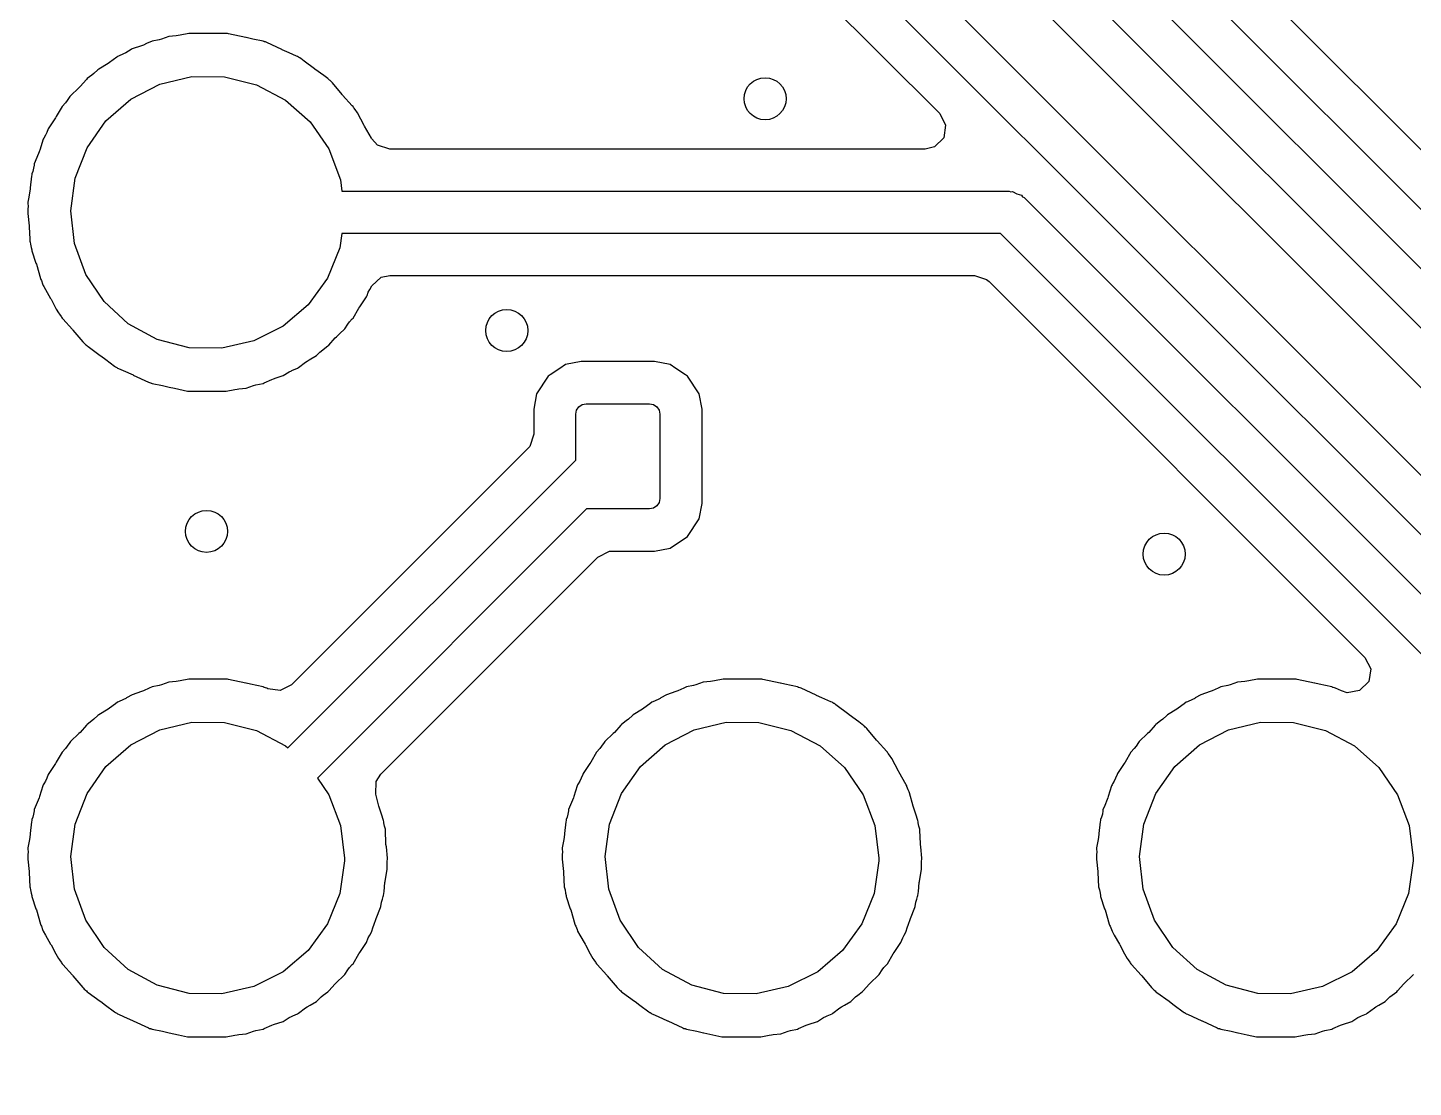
# Model space of a CAD drawing. Extents: x 100.2 to 143.8, y -109.8 to -50.2.
# Drawn here: x 122.69 to 129.28, y -73.5 to -68.46 of the extents above; entities that cross this region are included whole.
import ezdxf

# ---------------------------------------------------------------- set-up
doc = ezdxf.new("R2010")
doc.units = 0
doc.layers.add('BLACK', color=7, linetype='CONTINUOUS')

msp = doc.modelspace()

# ---------------------------------------------------------------- linework, layer by layer
at = {"layer": 'BLACK', "linetype": 'CONTINUOUS'}
for p, q in [((129.867, -69.5923), (126.379, -66.104)), ((126.15, -66.1581), (133.276, -73.2846)), ((133.105, -73.3968), (125.979, -66.2702)), ((125.75, -66.3236), (132.877, -73.4501)), ((132.706, -73.5623), (125.579, -66.4357)), ((125.456, -66.7293), (132.432, -73.7058)), ((132.262, -73.8179), (125.344, -66.9)), ((125.29, -67.1295), (127.031, -68.8705)), ((123.461, -68.4895), (123.42, -68.4981)), ((123.64, -68.4895), (123.461, -68.4895)), ((123.641, -68.4896), (123.64, -68.4895)), ((123.645, -68.4898), (123.641, -68.4896)), ((123.641, -68.4896), (123.641, -68.4896)), ((123.641, -68.4896), (123.641, -68.4896)), ((123.649, -68.4907), (123.645, -68.4898)), ((123.732, -68.5091), (123.649, -68.4907)), ((123.649, -68.4907), (123.649, -68.4907)), ((123.236, -68.5482), (123.191, -68.5634)), ((123.245, -68.5448), (123.236, -68.5482)), ((123.26, -68.538), (123.245, -68.5448)), ((123.286, -68.5267), (123.26, -68.538)), ((123.32, -68.5195), (123.286, -68.5267)), ((123.331, -68.5165), (123.32, -68.5195)), ((123.366, -68.5044), (123.331, -68.5165)), ((123.401, -68.5007), (123.366, -68.5044)), ((123.41, -68.4996), (123.401, -68.5007)), ((123.42, -68.4981), (123.41, -68.4996)), ((123.733, -68.5093), (123.732, -68.5091)), ((123.765, -68.5162), (123.733, -68.5093)), ((123.814, -68.5267), (123.765, -68.5162)), ((123.817, -68.528), (123.814, -68.5267)), ((123.819, -68.5286), (123.817, -68.528)), ((123.82, -68.529), (123.819, -68.5286)), ((123.826, -68.5301), (123.82, -68.529)), ((123.831, -68.5324), (123.826, -68.5301)), ((123.903, -68.5659), (123.831, -68.5324)), ((123.831, -68.5324), (123.831, -68.5324)), ((123.118, -68.6024), (123.084, -68.6275)), ((123.122, -68.5994), (123.118, -68.6024)), ((123.127, -68.5973), (123.122, -68.5994)), ((123.151, -68.5867), (123.127, -68.5973)), ((123.127, -68.5973), (123.127, -68.5973)), ((123.162, -68.5811), (123.151, -68.5867)), ((123.187, -68.5661), (123.162, -68.5811)), ((123.191, -68.5634), (123.187, -68.5661)), ((123.187, -68.5661), (123.187, -68.5661)), ((123.904, -68.5667), (123.903, -68.5659)), ((123.937, -68.5811), (123.904, -68.5667)), ((123.973, -68.5973), (123.937, -68.5811)), ((123.978, -68.5994), (123.973, -68.5973)), ((123.973, -68.5973), (123.973, -68.5973)), ((123.982, -68.6024), (123.978, -68.5994)), ((123.982, -68.6027), (123.982, -68.6024)), ((123.987, -68.6053), (123.982, -68.6027)), ((123.988, -68.606), (123.987, -68.6053)), ((123.993, -68.6082), (123.988, -68.606)), ((124.009, -68.6206), (123.993, -68.6082)), ((124.058, -68.6576), (124.009, -68.6206)), ((123, -68.6881), (122.978, -68.7045)), ((123.01, -68.6799), (123, -68.6881)), ((123.029, -68.6622), (123.01, -68.6799)), ((123.033, -68.6586), (123.029, -68.6622)), ((123.029, -68.6622), (123.029, -68.6622)), ((123.077, -68.6323), (123.033, -68.6586)), ((123.084, -68.6275), (123.077, -68.6323)), ((124.06, -68.659), (124.058, -68.6576)), ((124.102, -68.6901), (124.06, -68.659)), ((124.122, -68.7045), (124.102, -68.6901)), ((122.938, -68.7482), (122.898, -68.7855)), ((122.944, -68.7425), (122.938, -68.7482)), ((122.974, -68.7083), (122.944, -68.7425)), ((122.978, -68.7045), (122.974, -68.7083)), ((122.974, -68.7083), (122.974, -68.7083)), ((123.185, -68.8024), (123.323, -68.7308)), ((123.323, -68.7308), (123.475, -68.6943)), ((123.475, -68.6943), (123.631, -68.6951)), ((123.631, -68.6951), (123.783, -68.7332)), ((123.783, -68.7332), (123.921, -68.8063)), ((124.126, -68.7083), (124.122, -68.7045)), ((124.13, -68.7118), (124.126, -68.7083)), ((124.132, -68.7135), (124.13, -68.7116)), ((124.13, -68.7116), (124.13, -68.7118)), ((124.136, -68.7172), (124.132, -68.7135)), ((124.132, -68.7135), (124.132, -68.7135)), ((124.14, -68.7205), (124.136, -68.7172)), ((124.143, -68.7246), (124.14, -68.7205)), ((124.19, -68.7799), (124.143, -68.7246)), ((124.143, -68.7246), (124.143, -68.7246)), ((122.875, -68.8191), (122.858, -68.8373)), ((122.883, -68.8085), (122.875, -68.8191)), ((122.895, -68.79), (122.883, -68.8085)), ((122.898, -68.7855), (122.895, -68.79)), ((122.895, -68.79), (122.895, -68.79)), ((123.067, -68.9051), (123.185, -68.8024)), ((123.921, -68.8063), (124.038, -68.9101)), ((124.192, -68.7823), (124.19, -68.7799)), ((124.238, -68.8335), (124.192, -68.7823)), ((122.831, -68.8845), (122.827, -68.8906)), ((122.858, -68.8373), (122.831, -68.8845)), ((124.242, -68.8373), (124.238, -68.8335)), ((124.238, -68.8335), (124.238, -68.8335)), ((124.244, -68.8418), (124.242, -68.8373)), ((124.246, -68.8445), (124.244, -68.8418)), ((124.254, -68.8557), (124.246, -68.8445)), ((124.259, -68.8616), (124.254, -68.8557)), ((124.262, -68.8663), (124.259, -68.8616)), ((124.294, -68.9274), (124.262, -68.8663)), ((124.262, -68.8663), (124.262, -68.8663)), ((127.031, -68.8705), (127.058, -68.925)), ((122.793, -68.9433), (122.786, -68.961)), ((122.795, -68.9384), (122.793, -68.9433)), ((122.793, -68.9433), (122.793, -68.9433)), ((122.827, -68.8906), (122.795, -68.9384)), ((122.977, -69.0328), (123.067, -68.9051)), ((124.038, -68.9101), (124.126, -69.0389)), ((124.296, -68.9308), (124.294, -68.9274)), ((124.329, -68.9877), (124.296, -68.9308)), ((127.058, -68.925), (127.049, -68.9854)), ((122.763, -69.0087), (122.752, -69.0447)), ((122.767, -68.9971), (122.763, -69.0087)), ((122.769, -68.9922), (122.767, -68.9971)), ((122.767, -68.9971), (122.767, -68.9971)), ((122.771, -68.9877), (122.769, -68.9922)), ((122.779, -68.9738), (122.771, -68.9877)), ((122.786, -68.961), (122.779, -68.9738)), ((124.33, -68.99), (124.329, -68.9877)), ((124.358, -69.0206), (124.33, -68.99)), ((124.416, -69.0395), (124.358, -69.0206)), ((127.049, -68.9854), (127.005, -69.0287)), ((122.749, -69.0532), (122.731, -69.0979)), ((122.751, -69.0471), (122.749, -69.0532)), ((122.752, -69.0447), (122.751, -69.0471)), ((122.92, -69.1784), (122.977, -69.0328)), ((124.126, -69.0389), (124.181, -69.185)), ((126.961, -69.0395), (124.416, -69.0395)), ((127.005, -69.0287), (126.961, -69.0395)), ((122.719, -69.1452), (122.715, -69.1573)), ((122.723, -69.1307), (122.719, -69.1452)), ((122.725, -69.1152), (122.723, -69.1307)), ((122.726, -69.1099), (122.725, -69.1152)), ((122.731, -69.0979), (122.726, -69.1099)), ((122.713, -69.1674), (122.707, -69.2229)), ((122.714, -69.1622), (122.713, -69.1674)), ((122.715, -69.1573), (122.714, -69.1622)), ((122.715, -69.1573), (122.715, -69.1573)), ((122.9, -69.3332), (122.92, -69.1784)), ((124.181, -69.185), (124.188, -69.24)), ((122.7, -69.2673), (122.696, -69.2922)), ((122.706, -69.2287), (122.7, -69.2673)), ((122.707, -69.2229), (122.706, -69.2287)), ((124.188, -69.24), (127.36, -69.24)), ((127.36, -69.24), (127.368, -69.2425)), ((127.368, -69.2425), (127.376, -69.2412)), ((127.376, -69.2412), (127.397, -69.2519)), ((127.397, -69.2519), (127.419, -69.2591)), ((127.419, -69.2591), (127.424, -69.2656)), ((127.424, -69.2656), (127.431, -69.2693)), ((127.431, -69.2693), (132.033, -73.8713)), ((122.696, -69.3255), (122.695, -69.34)), ((122.695, -69.34), (122.695, -69.3452)), ((122.695, -69.3452), (122.695, -69.3452)), ((122.695, -69.3452), (122.702, -69.404)), ((122.696, -69.2922), (122.696, -69.2976)), ((122.696, -69.2976), (122.697, -69.31)), ((122.697, -69.31), (122.696, -69.3255)), ((122.917, -69.4884), (122.9, -69.3332)), ((122.702, -69.404), (122.702, -69.4091)), ((122.702, -69.4091), (122.705, -69.4672)), ((122.705, -69.4672), (122.705, -69.4768)), ((122.705, -69.4768), (122.707, -69.4819)), ((122.707, -69.4819), (122.707, -69.4819)), ((122.707, -69.4819), (122.709, -69.4907)), ((124.188, -69.44), (124.178, -69.5082)), ((127.319, -69.44), (124.188, -69.44)), ((131.862, -73.9834), (127.319, -69.44)), ((122.709, -69.4907), (122.712, -69.5066)), ((122.712, -69.5066), (122.714, -69.5178)), ((122.714, -69.5178), (122.715, -69.5227)), ((122.715, -69.5227), (122.734, -69.5821)), ((122.971, -69.6351), (122.917, -69.4884)), ((124.178, -69.5082), (124.12, -69.6531)), ((122.734, -69.5821), (122.736, -69.5864)), ((122.736, -69.5864), (122.755, -69.6549)), ((122.755, -69.6549), (122.757, -69.6597)), ((122.757, -69.6597), (122.76, -69.6647)), ((122.76, -69.6647), (122.766, -69.6803)), ((123.058, -69.7647), (122.971, -69.6351)), ((124.12, -69.6531), (124.028, -69.78)), ((124.33, -69.69), (124.375, -69.6491)), ((124.375, -69.6491), (124.416, -69.6405)), ((124.416, -69.6405), (127.195, -69.6405)), ((127.195, -69.6405), (127.253, -69.6594)), ((127.253, -69.6594), (127.265, -69.6695)), ((127.265, -69.6695), (129.051, -71.456)), ((122.766, -69.6803), (122.769, -69.6878)), ((122.769, -69.6878), (122.772, -69.6932)), ((122.772, -69.6932), (122.804, -69.7492)), ((124.273, -69.7894), (124.305, -69.7416)), ((124.305, -69.7416), (124.308, -69.7353)), ((124.308, -69.7353), (124.314, -69.719)), ((124.314, -69.719), (124.321, -69.7062)), ((124.321, -69.7062), (124.33, -69.69)), ((122.804, -69.7492), (122.806, -69.7526)), ((122.806, -69.7526), (122.831, -69.8004)), ((122.831, -69.8004), (122.841, -69.8184)), ((123.173, -69.8698), (123.058, -69.7647)), ((124.028, -69.78), (123.91, -69.8814)), ((124.242, -69.8427), (124.269, -69.7955)), ((124.269, -69.7955), (124.273, -69.7894)), ((122.841, -69.8184), (122.846, -69.8243)), ((122.846, -69.8243), (122.854, -69.8355)), ((122.854, -69.8355), (122.856, -69.8382)), ((122.856, -69.8382), (122.858, -69.8427)), ((122.858, -69.8427), (122.862, -69.8465)), ((122.862, -69.8465), (122.862, -69.8465)), ((122.862, -69.8465), (122.908, -69.8977)), ((123.311, -69.9444), (123.173, -69.8698)), ((124.202, -69.8945), (124.217, -69.8715)), ((124.217, -69.8715), (124.225, -69.8609)), ((124.225, -69.8609), (124.238, -69.8465)), ((124.238, -69.8465), (124.242, -69.8427)), ((124.238, -69.8465), (124.238, -69.8465)), ((122.908, -69.8977), (122.91, -69.9001)), ((122.91, -69.9001), (122.957, -69.9554)), ((123.91, -69.8814), (123.77, -69.9516)), ((124.126, -69.9717), (124.156, -69.9375)), ((124.156, -69.9375), (124.162, -69.9318)), ((124.162, -69.9318), (124.177, -69.9178)), ((124.177, -69.9178), (124.202, -69.8945)), ((122.957, -69.9554), (122.957, -69.9554)), ((122.957, -69.9554), (122.96, -69.9595)), ((122.96, -69.9595), (122.964, -69.9628)), ((122.964, -69.9628), (122.968, -69.9665)), ((122.968, -69.9665), (122.968, -69.9665)), ((122.968, -69.9665), (122.97, -69.9684)), ((122.97, -69.9684), (122.97, -69.9682)), ((122.97, -69.9682), (122.974, -69.9717)), ((122.974, -69.9717), (122.978, -69.9755)), ((122.978, -69.9755), (122.982, -69.9786)), ((122.982, -69.9786), (122.982, -69.9786)), ((122.982, -69.9786), (123.04, -70.021)), ((123.462, -69.984), (123.311, -69.9444)), ((123.618, -69.9864), (123.462, -69.984)), ((123.77, -69.9516), (123.618, -69.9864)), ((124.067, -70.0214), (124.084, -70.0054)), ((124.084, -70.0054), (124.09, -70.0001)), ((124.09, -70.0001), (124.1, -69.9919)), ((124.1, -69.9919), (124.122, -69.9755)), ((124.122, -69.9755), (124.126, -69.9717)), ((124.126, -69.9717), (124.126, -69.9717)), ((123.04, -70.021), (123.042, -70.0224)), ((123.042, -70.0224), (123.066, -70.0405)), ((123.066, -70.0405), (123.107, -70.0718)), ((123.107, -70.0718), (123.112, -70.074)), ((123.112, -70.074), (123.113, -70.0747)), ((123.113, -70.0747), (123.118, -70.0773)), ((123.982, -70.0776), (124.016, -70.0525)), ((124.016, -70.0525), (124.023, -70.0477)), ((124.023, -70.0477), (124.033, -70.0417)), ((124.033, -70.0417), (124.067, -70.0214)), ((125.252, -70.064), (125.224, -70.0827)), ((125.325, -70.0495), (125.252, -70.064)), ((125.675, -70.0495), (125.325, -70.0495)), ((125.748, -70.064), (125.675, -70.0495)), ((125.776, -70.0827), (125.748, -70.064)), ((123.118, -70.0773), (123.118, -70.0776)), ((123.118, -70.0776), (123.122, -70.0806)), ((123.122, -70.0806), (123.127, -70.0827)), ((123.127, -70.0827), (123.127, -70.0827)), ((123.127, -70.0827), (123.149, -70.0923)), ((123.149, -70.0923), (123.196, -70.1133)), ((123.196, -70.1133), (123.197, -70.1141)), ((123.197, -70.1141), (123.269, -70.1476)), ((123.819, -70.1512), (123.855, -70.1352)), ((123.855, -70.1352), (123.864, -70.1318)), ((123.864, -70.1318), (123.876, -70.1275)), ((123.876, -70.1275), (123.909, -70.1166)), ((123.909, -70.1166), (123.938, -70.0989)), ((123.938, -70.0989), (123.949, -70.0933)), ((123.949, -70.0933), (123.951, -70.0923)), ((123.951, -70.0923), (123.978, -70.0806)), ((123.978, -70.0806), (123.982, -70.0776)), ((123.982, -70.0776), (123.982, -70.0776)), ((125.169, -70.1194), (125.114, -70.2023)), ((125.178, -70.1133), (125.169, -70.1194)), ((125.224, -70.0827), (125.178, -70.1133)), ((125.822, -70.1133), (125.776, -70.0827)), ((125.831, -70.1194), (125.822, -70.1133)), ((125.886, -70.2023), (125.831, -70.1194)), ((123.269, -70.1476), (123.269, -70.1476)), ((123.269, -70.1476), (123.274, -70.1499)), ((123.274, -70.1499), (123.28, -70.151)), ((123.28, -70.151), (123.281, -70.1515)), ((123.281, -70.1515), (123.283, -70.152)), ((123.283, -70.152), (123.286, -70.1533)), ((123.286, -70.1533), (123.335, -70.1638)), ((123.335, -70.1638), (123.367, -70.1707)), ((123.367, -70.1707), (123.368, -70.1709)), ((123.368, -70.1709), (123.392, -70.1761)), ((123.392, -70.1761), (123.455, -70.1902)), ((123.455, -70.1902), (123.459, -70.1904)), ((123.459, -70.1904), (123.459, -70.1904)), ((123.459, -70.1904), (123.459, -70.1904)), ((123.459, -70.1904), (123.46, -70.1905)), ((123.46, -70.1905), (123.639, -70.1905)), ((123.639, -70.1905), (123.68, -70.1819)), ((123.68, -70.1819), (123.69, -70.1804)), ((123.69, -70.1804), (123.699, -70.1793)), ((123.699, -70.1793), (123.734, -70.1756)), ((123.734, -70.1756), (123.769, -70.1635)), ((123.769, -70.1635), (123.78, -70.1605)), ((123.78, -70.1605), (123.814, -70.1533)), ((123.814, -70.1533), (123.819, -70.1512)), ((123.819, -70.1512), (123.819, -70.1512)), ((125.114, -70.2023), (125.1, -70.2753)), ((125.901, -70.2753), (125.886, -70.2023)), ((125.304, -70.2809), (125.315, -70.2646)), ((125.315, -70.2646), (125.331, -70.2538)), ((125.331, -70.2538), (125.35, -70.25)), ((125.35, -70.25), (125.65, -70.25)), ((125.65, -70.25), (125.669, -70.2538)), ((125.669, -70.2538), (125.685, -70.2646)), ((125.685, -70.2646), (125.696, -70.2809)), ((125.1, -70.2753), (125.1, -70.3945)), ((125.3, -70.3), (125.304, -70.2809)), ((125.3, -70.5186), (125.3, -70.3)), ((125.696, -70.2809), (125.7, -70.3)), ((125.7, -70.3), (125.7, -70.7)), ((125.901, -70.7247), (125.901, -70.2753)), ((125.1, -70.3945), (125.081, -70.4527)), ((125.071, -70.4645), (123.949, -71.5858)), ((125.081, -70.4527), (125.071, -70.4645)), ((123.932, -71.8863), (125.3, -70.5186)), ((125.696, -70.7191), (125.685, -70.7354)), ((125.7, -70.7), (125.696, -70.7191)), ((125.886, -70.7977), (125.901, -70.7247)), ((125.351, -70.75), (124.072, -72.0298)), ((125.65, -70.75), (125.351, -70.75)), ((125.669, -70.7462), (125.65, -70.75)), ((125.685, -70.7354), (125.669, -70.7462)), ((125.831, -70.8806), (125.886, -70.7977)), ((125.748, -70.936), (125.831, -70.8806)), ((124.374, -72.0108), (125.405, -70.9795)), ((125.405, -70.9795), (125.46, -70.9517)), ((125.46, -70.9517), (125.475, -70.9505)), ((125.475, -70.9505), (125.675, -70.9505)), ((125.675, -70.9505), (125.748, -70.936)), ((129.051, -71.456), (129.079, -71.5105)), ((129.079, -71.5105), (129.069, -71.571)), ((123.32, -71.5895), (123.286, -71.5967)), ((123.331, -71.5865), (123.32, -71.5895)), ((123.366, -71.5744), (123.331, -71.5865)), ((123.401, -71.5707), (123.366, -71.5744)), ((123.41, -71.5696), (123.401, -71.5707)), ((123.42, -71.5681), (123.41, -71.5696)), ((123.461, -71.5595), (123.42, -71.5681)), ((123.64, -71.5595), (123.461, -71.5595)), ((123.641, -71.5596), (123.64, -71.5595)), ((123.645, -71.5598), (123.641, -71.5596)), ((123.641, -71.5596), (123.641, -71.5596)), ((123.641, -71.5596), (123.641, -71.5596)), ((123.649, -71.5607), (123.645, -71.5598)), ((123.732, -71.5791), (123.649, -71.5607)), ((123.649, -71.5607), (123.649, -71.5607)), ((123.733, -71.5793), (123.732, -71.5791)), ((123.754, -71.5839), (123.733, -71.5793)), ((123.814, -71.5967), (123.754, -71.5839)), ((123.949, -71.5858), (123.895, -71.6136)), ((125.86, -71.5895), (125.826, -71.5967)), ((125.871, -71.5865), (125.86, -71.5895)), ((125.906, -71.5744), (125.871, -71.5865)), ((125.941, -71.5707), (125.906, -71.5744)), ((125.95, -71.5696), (125.941, -71.5707)), ((125.96, -71.5681), (125.95, -71.5696)), ((126.001, -71.5595), (125.96, -71.5681)), ((126.18, -71.5595), (126.001, -71.5595)), ((126.181, -71.5596), (126.18, -71.5595)), ((126.185, -71.5598), (126.181, -71.5596)), ((126.181, -71.5596), (126.181, -71.5596)), ((126.181, -71.5596), (126.181, -71.5596)), ((126.189, -71.5607), (126.185, -71.5598)), ((126.272, -71.5791), (126.189, -71.5607)), ((126.189, -71.5607), (126.189, -71.5607)), ((126.273, -71.5793), (126.272, -71.5791)), ((126.294, -71.5839), (126.273, -71.5793)), ((126.354, -71.5967), (126.294, -71.5839)), ((128.4, -71.5895), (128.366, -71.5967)), ((128.411, -71.5865), (128.4, -71.5895)), ((128.446, -71.5744), (128.411, -71.5865)), ((128.481, -71.5707), (128.446, -71.5744)), ((128.49, -71.5696), (128.481, -71.5707)), ((128.5, -71.5681), (128.49, -71.5696)), ((128.541, -71.5595), (128.5, -71.5681)), ((128.72, -71.5595), (128.541, -71.5595)), ((128.721, -71.5596), (128.72, -71.5595)), ((128.725, -71.5598), (128.721, -71.5596)), ((128.721, -71.5596), (128.721, -71.5596)), ((128.721, -71.5596), (128.721, -71.5596)), ((128.729, -71.5607), (128.725, -71.5598)), ((128.812, -71.5791), (128.729, -71.5607)), ((128.729, -71.5607), (128.729, -71.5607)), ((128.813, -71.5793), (128.812, -71.5791)), ((128.834, -71.5839), (128.813, -71.5793)), ((128.894, -71.5967), (128.834, -71.5839)), ((129.069, -71.571), (129.026, -71.6142)), ((123.162, -71.6511), (123.151, -71.6567)), ((123.165, -71.6491), (123.162, -71.6511)), ((123.191, -71.6334), (123.165, -71.6491)), ((123.236, -71.6182), (123.191, -71.6334)), ((123.245, -71.6148), (123.236, -71.6182)), ((123.273, -71.6024), (123.245, -71.6148)), ((123.286, -71.5967), (123.273, -71.6024)), ((123.817, -71.598), (123.814, -71.5967)), ((123.819, -71.5985), (123.817, -71.598)), ((123.82, -71.599), (123.819, -71.5985)), ((123.826, -71.6001), (123.82, -71.599)), ((123.831, -71.6024), (123.826, -71.6001)), ((123.837, -71.6056), (123.831, -71.6024)), ((123.831, -71.6024), (123.831, -71.6024)), ((123.895, -71.6136), (123.837, -71.6056)), ((125.702, -71.6511), (125.691, -71.6567)), ((125.705, -71.6491), (125.702, -71.6511)), ((125.731, -71.6334), (125.705, -71.6491)), ((125.776, -71.6182), (125.731, -71.6334)), ((125.785, -71.6148), (125.776, -71.6182)), ((125.813, -71.6024), (125.785, -71.6148)), ((125.826, -71.5967), (125.813, -71.6024)), ((126.357, -71.598), (126.354, -71.5967)), ((126.359, -71.5986), (126.357, -71.598)), ((126.36, -71.599), (126.359, -71.5986)), ((126.366, -71.6001), (126.36, -71.599)), ((126.371, -71.6024), (126.366, -71.6001)), ((126.443, -71.6359), (126.371, -71.6024)), ((126.371, -71.6024), (126.371, -71.6024)), ((126.444, -71.6367), (126.443, -71.6359)), ((126.469, -71.6476), (126.444, -71.6367)), ((126.513, -71.6673), (126.469, -71.6476)), ((128.242, -71.6511), (128.231, -71.6567)), ((128.245, -71.6491), (128.242, -71.6511)), ((128.271, -71.6334), (128.245, -71.6491)), ((128.316, -71.6182), (128.271, -71.6334)), ((128.325, -71.6148), (128.316, -71.6182)), ((128.353, -71.6024), (128.325, -71.6148)), ((128.366, -71.5967), (128.353, -71.6024)), ((128.897, -71.598), (128.894, -71.5967)), ((128.899, -71.5986), (128.897, -71.598)), ((128.9, -71.599), (128.899, -71.5986)), ((128.906, -71.6001), (128.9, -71.599)), ((128.911, -71.6024), (128.906, -71.6001)), ((128.939, -71.6158), (128.911, -71.6024)), ((128.911, -71.6024), (128.911, -71.6024)), ((128.966, -71.6238), (128.939, -71.6158)), ((129.026, -71.6142), (128.966, -71.6238)), ((123.077, -71.7023), (123.033, -71.7286)), ((123.084, -71.6975), (123.077, -71.7023)), ((123.112, -71.6772), (123.084, -71.6975)), ((123.122, -71.6694), (123.112, -71.6772)), ((123.127, -71.6673), (123.122, -71.6694)), ((123.151, -71.6567), (123.127, -71.6673)), ((123.127, -71.6673), (123.127, -71.6673)), ((125.617, -71.7023), (125.573, -71.7286)), ((125.624, -71.6975), (125.617, -71.7023)), ((125.652, -71.6772), (125.624, -71.6975)), ((125.662, -71.6694), (125.652, -71.6772)), ((125.667, -71.6673), (125.662, -71.6694)), ((125.691, -71.6567), (125.667, -71.6673)), ((125.667, -71.6673), (125.667, -71.6673)), ((126.518, -71.6694), (126.513, -71.6673)), ((126.513, -71.6673), (126.513, -71.6673)), ((126.522, -71.6724), (126.518, -71.6694)), ((126.522, -71.6727), (126.522, -71.6724)), ((126.527, -71.6753), (126.522, -71.6727)), ((126.528, -71.676), (126.527, -71.6753)), ((126.533, -71.6782), (126.528, -71.676)), ((126.537, -71.6815), (126.533, -71.6782)), ((126.598, -71.7276), (126.537, -71.6815)), ((128.157, -71.7023), (128.113, -71.7286)), ((128.164, -71.6975), (128.157, -71.7023)), ((128.192, -71.6772), (128.164, -71.6975)), ((128.202, -71.6694), (128.192, -71.6772)), ((128.207, -71.6673), (128.202, -71.6694)), ((128.231, -71.6567), (128.207, -71.6673)), ((128.207, -71.6673), (128.207, -71.6673)), ((122.974, -71.7783), (122.944, -71.8125)), ((122.978, -71.7745), (122.974, -71.7783)), ((122.974, -71.7783), (122.974, -71.7783)), ((123, -71.7581), (122.978, -71.7745)), ((123.01, -71.7499), (123, -71.7581)), ((123.029, -71.7322), (123.01, -71.7499)), ((123.033, -71.7286), (123.029, -71.7322)), ((123.029, -71.7322), (123.029, -71.7322)), ((123.323, -71.8008), (123.475, -71.7643)), ((123.475, -71.7643), (123.631, -71.7651)), ((123.631, -71.7651), (123.783, -71.8032)), ((125.514, -71.7783), (125.484, -71.8125)), ((125.518, -71.7745), (125.514, -71.7783)), ((125.514, -71.7783), (125.514, -71.7783)), ((125.54, -71.7581), (125.518, -71.7745)), ((125.55, -71.7499), (125.54, -71.7581)), ((125.569, -71.7322), (125.55, -71.7499)), ((125.573, -71.7286), (125.569, -71.7322)), ((125.569, -71.7322), (125.569, -71.7322)), ((125.863, -71.8008), (126.015, -71.7643)), ((126.015, -71.7643), (126.171, -71.7651)), ((126.171, -71.7651), (126.323, -71.8032)), ((126.6, -71.729), (126.598, -71.7276)), ((126.645, -71.7619), (126.6, -71.729)), ((126.662, -71.7745), (126.645, -71.7619)), ((126.666, -71.7783), (126.662, -71.7745)), ((126.67, -71.7818), (126.666, -71.7783)), ((126.672, -71.7835), (126.67, -71.7816)), ((126.67, -71.7816), (126.67, -71.7818)), ((126.676, -71.7872), (126.672, -71.7835)), ((126.672, -71.7835), (126.672, -71.7835)), ((126.68, -71.7905), (126.676, -71.7872)), ((128.054, -71.7783), (128.024, -71.8125)), ((128.058, -71.7745), (128.054, -71.7783)), ((128.054, -71.7783), (128.054, -71.7783)), ((128.08, -71.7581), (128.058, -71.7745)), ((128.09, -71.7499), (128.08, -71.7581)), ((128.109, -71.7322), (128.09, -71.7499)), ((128.113, -71.7286), (128.109, -71.7322)), ((128.109, -71.7322), (128.109, -71.7322)), ((128.403, -71.8008), (128.555, -71.7643)), ((128.555, -71.7643), (128.711, -71.7651)), ((128.711, -71.7651), (128.863, -71.8032)), ((122.938, -71.8182), (122.898, -71.8555)), ((122.944, -71.8125), (122.938, -71.8182)), ((123.185, -71.8724), (123.323, -71.8008)), ((123.783, -71.8032), (123.921, -71.8763)), ((125.478, -71.8182), (125.438, -71.8555)), ((125.484, -71.8125), (125.478, -71.8182)), ((125.725, -71.8724), (125.863, -71.8008)), ((126.323, -71.8032), (126.461, -71.8763)), ((126.683, -71.7946), (126.68, -71.7905)), ((126.73, -71.8499), (126.683, -71.7946)), ((126.683, -71.7946), (126.683, -71.7946)), ((126.732, -71.8523), (126.73, -71.8499)), ((126.778, -71.9035), (126.732, -71.8523)), ((128.018, -71.8182), (127.978, -71.8555)), ((128.024, -71.8125), (128.018, -71.8182)), ((128.265, -71.8724), (128.403, -71.8008)), ((128.863, -71.8032), (129.001, -71.8763)), ((122.858, -71.9073), (122.831, -71.9545)), ((122.875, -71.8891), (122.858, -71.9073)), ((122.883, -71.8785), (122.875, -71.8891)), ((122.895, -71.86), (122.883, -71.8785)), ((122.898, -71.8555), (122.895, -71.86)), ((122.895, -71.86), (122.895, -71.86)), ((123.067, -71.9751), (123.185, -71.8724)), ((123.921, -71.8763), (123.932, -71.8863)), ((125.398, -71.9073), (125.371, -71.9545)), ((125.415, -71.8891), (125.398, -71.9073)), ((125.423, -71.8785), (125.415, -71.8891)), ((125.435, -71.86), (125.423, -71.8785)), ((125.438, -71.8555), (125.435, -71.86)), ((125.435, -71.86), (125.435, -71.86)), ((125.607, -71.9751), (125.725, -71.8724)), ((126.461, -71.8763), (126.578, -71.9801)), ((126.782, -71.9073), (126.778, -71.9035)), ((126.778, -71.9035), (126.778, -71.9035)), ((126.784, -71.9118), (126.782, -71.9073)), ((126.786, -71.9145), (126.784, -71.9118)), ((126.794, -71.9257), (126.786, -71.9145)), ((127.938, -71.9073), (127.911, -71.9545)), ((127.955, -71.8891), (127.938, -71.9073)), ((127.963, -71.8785), (127.955, -71.8891)), ((127.975, -71.86), (127.963, -71.8785)), ((127.978, -71.8555), (127.975, -71.86)), ((127.975, -71.86), (127.975, -71.86)), ((128.147, -71.9751), (128.265, -71.8724)), ((129.001, -71.8763), (129.118, -71.9801)), ((122.827, -71.9606), (122.795, -72.0084)), ((122.831, -71.9545), (122.827, -71.9606)), ((122.977, -72.1028), (123.067, -71.9751)), ((125.367, -71.9606), (125.335, -72.0084)), ((125.371, -71.9545), (125.367, -71.9606)), ((125.517, -72.1028), (125.607, -71.9751)), ((126.578, -71.9801), (126.666, -72.1089)), ((126.799, -71.9316), (126.794, -71.9257)), ((126.802, -71.9363), (126.799, -71.9316)), ((126.834, -71.9974), (126.802, -71.9363)), ((126.802, -71.9363), (126.802, -71.9363)), ((127.907, -71.9606), (127.875, -72.0084)), ((127.911, -71.9545), (127.907, -71.9606)), ((128.057, -72.1028), (128.147, -71.9751)), ((129.118, -71.9801), (129.206, -72.1089)), ((122.779, -72.0438), (122.772, -72.0568)), ((122.786, -72.031), (122.779, -72.0438)), ((122.793, -72.0133), (122.786, -72.031)), ((122.795, -72.0084), (122.793, -72.0133)), ((122.793, -72.0133), (122.793, -72.0133)), ((124.072, -72.0298), (124.126, -72.1089)), ((124.349, -72.1071), (124.352, -72.046)), ((124.352, -72.046), (124.374, -72.0108)), ((125.319, -72.0438), (125.312, -72.0568)), ((125.326, -72.031), (125.319, -72.0438)), ((125.333, -72.0133), (125.326, -72.031)), ((125.335, -72.0084), (125.333, -72.0133)), ((125.333, -72.0133), (125.333, -72.0133)), ((126.836, -72.0008), (126.834, -71.9974)), ((126.871, -72.0622), (126.836, -72.0008)), ((127.859, -72.0438), (127.852, -72.0568)), ((127.866, -72.031), (127.859, -72.0438)), ((127.873, -72.0133), (127.866, -72.031)), ((127.875, -72.0084), (127.873, -72.0133)), ((127.873, -72.0133), (127.873, -72.0133)), ((122.767, -72.0671), (122.751, -72.1171)), ((122.769, -72.0622), (122.767, -72.0671)), ((122.767, -72.0671), (122.767, -72.0671)), ((122.772, -72.0568), (122.769, -72.0622)), ((122.92, -72.2484), (122.977, -72.1028)), ((124.126, -72.1089), (124.181, -72.255)), ((124.364, -72.1636), (124.349, -72.1071)), ((125.307, -72.0671), (125.291, -72.1171)), ((125.309, -72.0622), (125.307, -72.0671)), ((125.307, -72.0671), (125.307, -72.0671)), ((125.312, -72.0568), (125.309, -72.0622)), ((125.46, -72.2484), (125.517, -72.1028)), ((126.666, -72.1089), (126.721, -72.255)), ((126.873, -72.0671), (126.871, -72.0622)), ((126.874, -72.0697), (126.873, -72.0671)), ((126.88, -72.0853), (126.874, -72.0697)), ((126.885, -72.0951), (126.88, -72.0853)), ((126.887, -72.1002), (126.885, -72.0951)), ((126.904, -72.1636), (126.887, -72.1002)), ((127.847, -72.0671), (127.831, -72.1171)), ((127.849, -72.0622), (127.847, -72.0671)), ((127.847, -72.0671), (127.847, -72.0671)), ((127.852, -72.0568), (127.849, -72.0622)), ((128, -72.2484), (128.057, -72.1028)), ((129.206, -72.1089), (129.261, -72.255)), ((122.726, -72.1799), (122.725, -72.1852)), ((122.731, -72.1679), (122.726, -72.1799)), ((122.749, -72.1232), (122.731, -72.1679)), ((122.751, -72.1171), (122.749, -72.1232)), ((124.366, -72.1679), (124.364, -72.1636)), ((124.376, -72.2007), (124.366, -72.1679)), ((125.266, -72.1799), (125.265, -72.1852)), ((125.271, -72.1679), (125.266, -72.1799)), ((125.289, -72.1232), (125.271, -72.1679)), ((125.291, -72.1171), (125.289, -72.1232)), ((126.906, -72.1679), (126.904, -72.1636)), ((126.916, -72.2007), (126.906, -72.1679)), ((127.806, -72.1799), (127.805, -72.1852)), ((127.811, -72.1679), (127.806, -72.1799)), ((127.829, -72.1232), (127.811, -72.1679)), ((127.831, -72.1171), (127.829, -72.1232)), ((122.713, -72.2374), (122.707, -72.2929)), ((122.714, -72.2322), (122.713, -72.2374)), ((122.715, -72.2273), (122.714, -72.2322)), ((122.719, -72.2152), (122.715, -72.2273)), ((122.715, -72.2273), (122.715, -72.2273)), ((122.723, -72.2007), (122.719, -72.2152)), ((122.725, -72.1852), (122.723, -72.2007)), ((122.9, -72.4032), (122.92, -72.2484)), ((124.386, -72.2322), (124.376, -72.2007)), ((124.387, -72.2374), (124.386, -72.2322)), ((124.388, -72.2434), (124.387, -72.2374)), ((124.391, -72.2593), (124.388, -72.2434)), ((125.253, -72.2374), (125.247, -72.2929)), ((125.254, -72.2322), (125.253, -72.2374)), ((125.255, -72.2273), (125.254, -72.2322)), ((125.259, -72.2152), (125.255, -72.2273)), ((125.255, -72.2273), (125.255, -72.2273)), ((125.263, -72.2007), (125.259, -72.2152)), ((125.265, -72.1852), (125.263, -72.2007)), ((125.44, -72.4032), (125.46, -72.2484)), ((126.926, -72.2322), (126.916, -72.2007)), ((126.927, -72.2374), (126.926, -72.2322)), ((126.928, -72.2434), (126.927, -72.2374)), ((126.931, -72.2593), (126.928, -72.2434)), ((127.793, -72.2374), (127.787, -72.2929)), ((127.794, -72.2322), (127.793, -72.2374)), ((127.795, -72.2273), (127.794, -72.2322)), ((127.799, -72.2152), (127.795, -72.2273)), ((127.795, -72.2273), (127.795, -72.2273)), ((127.803, -72.2007), (127.799, -72.2152)), ((127.805, -72.1852), (127.803, -72.2007)), ((127.98, -72.4032), (128, -72.2484)), ((122.706, -72.2987), (122.703, -72.3213)), ((122.707, -72.2929), (122.706, -72.2987)), ((124.181, -72.255), (124.2, -72.41)), ((124.392, -72.2633), (124.391, -72.2593)), ((124.395, -72.2732), (124.392, -72.2633)), ((124.395, -72.2786), (124.395, -72.2732)), ((124.398, -72.3409), (124.395, -72.2786)), ((124.395, -72.2786), (124.395, -72.2786)), ((125.246, -72.2987), (125.243, -72.3213)), ((125.247, -72.2929), (125.246, -72.2987)), ((126.721, -72.255), (126.74, -72.41)), ((126.932, -72.2633), (126.931, -72.2593)), ((126.935, -72.2732), (126.932, -72.2633)), ((126.935, -72.2786), (126.935, -72.2732)), ((126.938, -72.3409), (126.935, -72.2786)), ((126.935, -72.2786), (126.935, -72.2786)), ((127.786, -72.2987), (127.783, -72.3213)), ((127.787, -72.2929), (127.786, -72.2987)), ((129.261, -72.255), (129.28, -72.41)), ((122.703, -72.3213), (122.696, -72.3622)), ((122.696, -72.3622), (122.696, -72.3676)), ((122.696, -72.3676), (122.697, -72.38)), ((122.697, -72.38), (122.696, -72.3955)), ((124.398, -72.346), (124.398, -72.3409)), ((124.4, -72.357), (124.398, -72.346)), ((124.405, -72.41), (124.4, -72.357)), ((125.243, -72.3213), (125.236, -72.3622)), ((125.236, -72.3622), (125.236, -72.3676)), ((125.236, -72.3676), (125.237, -72.38)), ((125.237, -72.38), (125.236, -72.3955)), ((126.938, -72.346), (126.938, -72.3409)), ((126.94, -72.357), (126.938, -72.346)), ((126.945, -72.41), (126.94, -72.357)), ((127.783, -72.3213), (127.776, -72.3622)), ((127.776, -72.3622), (127.776, -72.3676)), ((127.776, -72.3676), (127.777, -72.38)), ((127.777, -72.38), (127.776, -72.3955)), ((122.696, -72.3955), (122.695, -72.41)), ((122.695, -72.41), (122.695, -72.4152)), ((122.695, -72.4152), (122.695, -72.4152)), ((122.695, -72.4152), (122.702, -72.474)), ((122.917, -72.5584), (122.9, -72.4032)), ((124.2, -72.4236), (124.178, -72.5782)), ((124.2, -72.41), (124.2, -72.4236)), ((124.403, -72.44), (124.404, -72.4245)), ((124.404, -72.4578), (124.403, -72.44)), ((124.404, -72.4245), (124.405, -72.4152)), ((124.405, -72.4152), (124.405, -72.41)), ((125.236, -72.3955), (125.235, -72.41)), ((125.235, -72.41), (125.235, -72.4152)), ((125.235, -72.4152), (125.242, -72.474)), ((125.235, -72.4152), (125.235, -72.4152)), ((125.457, -72.5584), (125.44, -72.4032)), ((126.74, -72.4236), (126.718, -72.5782)), ((126.74, -72.41), (126.74, -72.4236)), ((126.943, -72.44), (126.944, -72.4245)), ((126.944, -72.4578), (126.943, -72.44)), ((126.944, -72.4245), (126.945, -72.4152)), ((126.945, -72.4152), (126.945, -72.41)), ((127.776, -72.3955), (127.775, -72.41)), ((127.775, -72.41), (127.775, -72.4152)), ((127.775, -72.4152), (127.775, -72.4152)), ((127.775, -72.4152), (127.782, -72.474)), ((127.997, -72.5584), (127.98, -72.4032)), ((129.28, -72.4236), (129.258, -72.5782)), ((129.28, -72.41), (129.28, -72.4236)), ((122.702, -72.474), (122.702, -72.4791)), ((122.702, -72.4791), (122.705, -72.5468)), ((124.394, -72.5213), (124.403, -72.463)), ((124.403, -72.463), (124.404, -72.4578)), ((125.242, -72.474), (125.242, -72.4791)), ((125.242, -72.4791), (125.245, -72.5468)), ((126.934, -72.5213), (126.943, -72.463)), ((126.943, -72.463), (126.944, -72.4578)), ((127.782, -72.474), (127.782, -72.4791)), ((127.782, -72.4791), (127.785, -72.5468)), ((122.705, -72.5468), (122.707, -72.5519)), ((122.707, -72.5519), (122.707, -72.5519)), ((122.707, -72.5519), (122.709, -72.5607)), ((122.709, -72.5607), (122.712, -72.5766)), ((122.712, -72.5766), (122.714, -72.5878)), ((122.971, -72.7051), (122.917, -72.5584)), ((124.386, -72.5878), (124.389, -72.5685)), ((124.389, -72.5685), (124.393, -72.5271)), ((124.393, -72.5271), (124.394, -72.5213)), ((125.245, -72.5468), (125.247, -72.5519)), ((125.247, -72.5519), (125.247, -72.5519)), ((125.247, -72.5519), (125.249, -72.5607)), ((125.249, -72.5607), (125.252, -72.5766)), ((125.252, -72.5766), (125.254, -72.5878)), ((125.511, -72.7051), (125.457, -72.5584)), ((126.926, -72.5878), (126.929, -72.5685)), ((126.929, -72.5685), (126.933, -72.5271)), ((126.933, -72.5271), (126.934, -72.5213)), ((127.785, -72.5468), (127.787, -72.5519)), ((127.787, -72.5519), (127.787, -72.5519)), ((127.787, -72.5519), (127.789, -72.5607)), ((127.789, -72.5607), (127.792, -72.5766)), ((127.792, -72.5766), (127.794, -72.5878)), ((128.051, -72.7051), (127.997, -72.5584)), ((122.714, -72.5878), (122.715, -72.5927)), ((122.715, -72.5927), (122.734, -72.6521)), ((124.178, -72.5782), (124.12, -72.7231)), ((124.372, -72.645), (124.374, -72.6401)), ((124.374, -72.6401), (124.377, -72.6193)), ((124.377, -72.6193), (124.381, -72.6049)), ((124.381, -72.6049), (124.385, -72.5927)), ((124.385, -72.5927), (124.386, -72.5878)), ((124.385, -72.5927), (124.385, -72.5927)), ((125.254, -72.5878), (125.255, -72.5927)), ((125.255, -72.5927), (125.274, -72.6521)), ((126.718, -72.5782), (126.66, -72.7231)), ((126.912, -72.645), (126.914, -72.6401)), ((126.914, -72.6401), (126.917, -72.6193)), ((126.917, -72.6193), (126.921, -72.6049)), ((126.921, -72.6049), (126.925, -72.5927)), ((126.925, -72.5927), (126.926, -72.5878)), ((126.925, -72.5927), (126.925, -72.5927)), ((127.794, -72.5878), (127.795, -72.5927)), ((127.795, -72.5927), (127.814, -72.6521)), ((129.258, -72.5782), (129.2, -72.7231)), ((122.734, -72.6521), (122.736, -72.6564)), ((122.736, -72.6564), (122.755, -72.7249)), ((123.058, -72.8347), (122.971, -72.7051)), ((124.342, -72.7249), (124.349, -72.7029)), ((124.349, -72.7029), (124.351, -72.6968)), ((124.351, -72.6968), (124.372, -72.645)), ((124.372, -72.645), (124.372, -72.645)), ((125.274, -72.6521), (125.276, -72.6564)), ((125.276, -72.6564), (125.295, -72.7249)), ((125.598, -72.8347), (125.511, -72.7051)), ((126.882, -72.7249), (126.889, -72.7029)), ((126.889, -72.7029), (126.891, -72.6968)), ((126.891, -72.6968), (126.912, -72.645)), ((126.912, -72.645), (126.912, -72.645)), ((127.814, -72.6521), (127.816, -72.6564)), ((127.816, -72.6564), (127.835, -72.7249)), ((128.138, -72.8347), (128.051, -72.7051)), ((122.755, -72.7249), (122.757, -72.7297)), ((122.757, -72.7297), (122.76, -72.7347)), ((122.76, -72.7347), (122.766, -72.7503)), ((122.766, -72.7503), (122.769, -72.7578)), ((122.769, -72.7578), (122.779, -72.7762)), ((124.12, -72.7231), (124.028, -72.85)), ((124.321, -72.7762), (124.329, -72.7623)), ((124.329, -72.7623), (124.331, -72.7578)), ((124.329, -72.7623), (124.329, -72.7623)), ((124.331, -72.7578), (124.336, -72.7422)), ((124.336, -72.7422), (124.342, -72.7249)), ((125.295, -72.7249), (125.297, -72.7297)), ((125.297, -72.7297), (125.3, -72.7347)), ((125.3, -72.7347), (125.306, -72.7503)), ((125.306, -72.7503), (125.309, -72.7578)), ((125.309, -72.7578), (125.319, -72.7762)), ((126.66, -72.7231), (126.568, -72.85)), ((126.861, -72.7762), (126.869, -72.7623)), ((126.869, -72.7623), (126.871, -72.7578)), ((126.869, -72.7623), (126.869, -72.7623)), ((126.871, -72.7578), (126.876, -72.7422)), ((126.876, -72.7422), (126.882, -72.7249)), ((127.835, -72.7249), (127.837, -72.7297)), ((127.837, -72.7297), (127.84, -72.7347)), ((127.84, -72.7347), (127.846, -72.7503)), ((127.846, -72.7503), (127.849, -72.7578)), ((127.849, -72.7578), (127.859, -72.7762)), ((129.2, -72.7231), (129.108, -72.85)), ((122.779, -72.7762), (122.804, -72.8192)), ((122.804, -72.8192), (122.806, -72.8226)), ((122.806, -72.8226), (122.829, -72.8655)), ((123.173, -72.9398), (123.058, -72.8347)), ((124.273, -72.8594), (124.305, -72.8116)), ((124.305, -72.8116), (124.314, -72.789)), ((124.314, -72.789), (124.321, -72.7762)), ((125.319, -72.7762), (125.344, -72.8192)), ((125.344, -72.8192), (125.346, -72.8226)), ((125.346, -72.8226), (125.369, -72.8655)), ((125.713, -72.9398), (125.598, -72.8347)), ((126.813, -72.8594), (126.845, -72.8116)), ((126.845, -72.8116), (126.854, -72.789)), ((126.854, -72.789), (126.861, -72.7762)), ((127.859, -72.7762), (127.884, -72.8192)), ((127.884, -72.8192), (127.886, -72.8226)), ((127.886, -72.8226), (127.909, -72.8655)), ((128.253, -72.9398), (128.138, -72.8347)), ((122.829, -72.8655), (122.841, -72.8884)), ((122.841, -72.8884), (122.846, -72.8943)), ((122.846, -72.8943), (122.854, -72.9055)), ((122.854, -72.9055), (122.856, -72.9082)), ((124.028, -72.85), (123.91, -72.9514)), ((124.242, -72.9127), (124.269, -72.8655)), ((124.269, -72.8655), (124.273, -72.8594)), ((125.369, -72.8655), (125.381, -72.8884)), ((125.381, -72.8884), (125.386, -72.8943)), ((125.386, -72.8943), (125.394, -72.9055)), ((125.394, -72.9055), (125.396, -72.9082)), ((126.568, -72.85), (126.45, -72.9514)), ((126.782, -72.9127), (126.809, -72.8655)), ((126.809, -72.8655), (126.813, -72.8594)), ((127.909, -72.8655), (127.921, -72.8884)), ((127.921, -72.8884), (127.926, -72.8943)), ((127.926, -72.8943), (127.934, -72.9055)), ((127.934, -72.9055), (127.936, -72.9082)), ((129.108, -72.85), (128.99, -72.9514)), ((122.856, -72.9082), (122.858, -72.9127)), ((122.858, -72.9127), (122.862, -72.9165)), ((122.862, -72.9165), (122.862, -72.9165)), ((122.862, -72.9165), (122.908, -72.9677)), ((122.908, -72.9677), (122.91, -72.9701)), ((122.91, -72.9701), (122.957, -73.0254)), ((123.311, -73.0144), (123.173, -72.9398)), ((123.91, -72.9514), (123.77, -73.0216)), ((124.162, -73.0018), (124.196, -72.9701)), ((124.196, -72.9701), (124.202, -72.9645)), ((124.202, -72.9645), (124.217, -72.9415)), ((124.217, -72.9415), (124.225, -72.9309)), ((124.225, -72.9309), (124.238, -72.9165)), ((124.238, -72.9165), (124.242, -72.9127)), ((124.238, -72.9165), (124.238, -72.9165)), ((125.396, -72.9082), (125.398, -72.9127)), ((125.398, -72.9127), (125.402, -72.9165)), ((125.402, -72.9165), (125.402, -72.9165)), ((125.402, -72.9165), (125.448, -72.9677)), ((125.448, -72.9677), (125.45, -72.9701)), ((125.45, -72.9701), (125.497, -73.0254)), ((125.851, -73.0144), (125.713, -72.9398)), ((126.45, -72.9514), (126.31, -73.0216)), ((126.702, -73.0018), (126.736, -72.9701)), ((126.736, -72.9701), (126.742, -72.9645)), ((126.742, -72.9645), (126.757, -72.9415)), ((126.757, -72.9415), (126.765, -72.9309)), ((126.765, -72.9309), (126.778, -72.9165)), ((126.778, -72.9165), (126.782, -72.9127)), ((126.778, -72.9165), (126.778, -72.9165)), ((127.936, -72.9082), (127.938, -72.9127)), ((127.938, -72.9127), (127.942, -72.9165)), ((127.942, -72.9165), (127.942, -72.9165)), ((127.942, -72.9165), (127.988, -72.9677)), ((127.988, -72.9677), (127.99, -72.9701)), ((127.99, -72.9701), (128.037, -73.0254)), ((128.391, -73.0144), (128.253, -72.9398)), ((128.99, -72.9514), (128.85, -73.0216)), ((129.242, -73.0018), (129.276, -72.9701)), ((129.276, -72.9701), (129.282, -72.9645)), ((122.957, -73.0254), (122.957, -73.0254)), ((122.957, -73.0254), (122.96, -73.0295)), ((122.96, -73.0295), (122.964, -73.0328)), ((122.964, -73.0328), (122.968, -73.0365)), ((122.968, -73.0365), (122.968, -73.0365)), ((122.968, -73.0365), (122.97, -73.0384)), ((122.97, -73.0384), (122.97, -73.0382)), ((122.97, -73.0382), (122.974, -73.0417)), ((123.462, -73.054), (123.311, -73.0144)), ((123.77, -73.0216), (123.618, -73.0564)), ((124.126, -73.0417), (124.156, -73.0075)), ((124.156, -73.0075), (124.162, -73.0018)), ((125.497, -73.0254), (125.497, -73.0254)), ((125.497, -73.0254), (125.5, -73.0295)), ((125.5, -73.0295), (125.504, -73.0328)), ((125.504, -73.0328), (125.508, -73.0365)), ((125.508, -73.0365), (125.508, -73.0365)), ((125.508, -73.0365), (125.51, -73.0384)), ((125.51, -73.0384), (125.51, -73.0382)), ((125.51, -73.0382), (125.514, -73.0417)), ((126.002, -73.054), (125.851, -73.0144)), ((126.31, -73.0216), (126.158, -73.0564)), ((126.666, -73.0417), (126.696, -73.0075)), ((126.696, -73.0075), (126.702, -73.0018)), ((128.037, -73.0254), (128.037, -73.0254)), ((128.037, -73.0254), (128.04, -73.0295)), ((128.04, -73.0295), (128.044, -73.0328)), ((128.044, -73.0328), (128.048, -73.0365)), ((128.048, -73.0365), (128.048, -73.0365)), ((128.048, -73.0365), (128.05, -73.0384)), ((128.05, -73.0384), (128.05, -73.0382)), ((128.05, -73.0382), (128.054, -73.0417)), ((128.542, -73.054), (128.391, -73.0144)), ((128.85, -73.0216), (128.698, -73.0564)), ((129.206, -73.0417), (129.236, -73.0075)), ((129.236, -73.0075), (129.242, -73.0018)), ((122.974, -73.0417), (122.978, -73.0455)), ((122.978, -73.0455), (122.982, -73.0486)), ((122.982, -73.0486), (122.982, -73.0486)), ((122.982, -73.0486), (123.04, -73.091)), ((123.04, -73.091), (123.042, -73.0924)), ((123.042, -73.0924), (123.065, -73.1099)), ((123.618, -73.0564), (123.462, -73.054)), ((124.037, -73.1099), (124.067, -73.0914)), ((124.067, -73.0914), (124.085, -73.0749)), ((124.085, -73.0749), (124.09, -73.0701)), ((124.09, -73.0701), (124.1, -73.0619)), ((124.1, -73.0619), (124.122, -73.0455)), ((124.122, -73.0455), (124.126, -73.0417)), ((124.126, -73.0417), (124.126, -73.0417)), ((125.514, -73.0417), (125.518, -73.0455)), ((125.518, -73.0455), (125.522, -73.0486)), ((125.522, -73.0486), (125.522, -73.0486)), ((125.522, -73.0486), (125.58, -73.091)), ((125.58, -73.091), (125.582, -73.0924)), ((125.582, -73.0924), (125.605, -73.1099)), ((126.158, -73.0564), (126.002, -73.054)), ((126.577, -73.1099), (126.607, -73.0914)), ((126.607, -73.0914), (126.625, -73.0749)), ((126.625, -73.0749), (126.63, -73.0701)), ((126.63, -73.0701), (126.64, -73.0619)), ((126.64, -73.0619), (126.662, -73.0455)), ((126.662, -73.0455), (126.666, -73.0417)), ((126.666, -73.0417), (126.666, -73.0417)), ((128.054, -73.0417), (128.058, -73.0455)), ((128.058, -73.0455), (128.062, -73.0486)), ((128.062, -73.0486), (128.062, -73.0486)), ((128.062, -73.0486), (128.12, -73.091)), ((128.12, -73.091), (128.122, -73.0924)), ((128.122, -73.0924), (128.145, -73.1099)), ((128.698, -73.0564), (128.542, -73.054)), ((129.117, -73.1099), (129.147, -73.0914)), ((129.147, -73.0914), (129.165, -73.0749)), ((129.165, -73.0749), (129.17, -73.0701)), ((129.17, -73.0701), (129.18, -73.0619)), ((129.18, -73.0619), (129.202, -73.0455)), ((129.202, -73.0455), (129.206, -73.0417)), ((129.206, -73.0417), (129.206, -73.0417)), ((123.065, -73.1099), (123.107, -73.1418)), ((123.107, -73.1418), (123.112, -73.144)), ((123.112, -73.144), (123.113, -73.1447)), ((123.113, -73.1447), (123.118, -73.1473)), ((123.118, -73.1473), (123.118, -73.1476)), ((123.118, -73.1476), (123.122, -73.1506)), ((123.122, -73.1506), (123.127, -73.1527)), ((123.127, -73.1527), (123.127, -73.1527)), ((123.127, -73.1527), (123.151, -73.1633)), ((123.151, -73.1633), (123.196, -73.1833)), ((123.909, -73.1866), (123.938, -73.1689)), ((123.938, -73.1689), (123.949, -73.1633)), ((123.949, -73.1633), (123.955, -73.1607)), ((123.955, -73.1607), (123.978, -73.1506)), ((123.978, -73.1506), (123.982, -73.1476)), ((123.982, -73.1476), (124.016, -73.1225)), ((123.982, -73.1476), (123.982, -73.1476)), ((124.016, -73.1225), (124.023, -73.1177)), ((124.023, -73.1177), (124.037, -73.1099)), ((125.605, -73.1099), (125.647, -73.1418)), ((125.647, -73.1418), (125.652, -73.144)), ((125.652, -73.144), (125.653, -73.1447)), ((125.653, -73.1447), (125.658, -73.1473)), ((125.658, -73.1473), (125.658, -73.1476)), ((125.658, -73.1476), (125.662, -73.1506)), ((125.662, -73.1506), (125.667, -73.1527)), ((125.667, -73.1527), (125.667, -73.1527)), ((125.667, -73.1527), (125.691, -73.1633)), ((125.691, -73.1633), (125.736, -73.1833)), ((126.449, -73.1866), (126.478, -73.1689)), ((126.478, -73.1689), (126.489, -73.1633)), ((126.489, -73.1633), (126.495, -73.1607)), ((126.495, -73.1607), (126.518, -73.1506)), ((126.518, -73.1506), (126.522, -73.1476)), ((126.522, -73.1476), (126.556, -73.1225)), ((126.522, -73.1476), (126.522, -73.1476)), ((126.556, -73.1225), (126.563, -73.1177)), ((126.563, -73.1177), (126.577, -73.1099)), ((128.145, -73.1099), (128.187, -73.1418)), ((128.187, -73.1418), (128.192, -73.144)), ((128.192, -73.144), (128.193, -73.1447)), ((128.193, -73.1447), (128.198, -73.1473)), ((128.198, -73.1473), (128.198, -73.1476)), ((128.198, -73.1476), (128.202, -73.1506)), ((128.202, -73.1506), (128.207, -73.1527)), ((128.207, -73.1527), (128.207, -73.1527)), ((128.207, -73.1527), (128.231, -73.1633)), ((128.231, -73.1633), (128.276, -73.1833)), ((128.989, -73.1866), (129.018, -73.1689)), ((129.018, -73.1689), (129.029, -73.1633)), ((129.029, -73.1633), (129.035, -73.1607)), ((129.035, -73.1607), (129.058, -73.1506)), ((129.058, -73.1506), (129.062, -73.1476)), ((129.062, -73.1476), (129.096, -73.1225)), ((129.062, -73.1476), (129.062, -73.1476)), ((129.096, -73.1225), (129.103, -73.1177)), ((129.103, -73.1177), (129.117, -73.1099)), ((123.196, -73.1833), (123.197, -73.1841)), ((123.197, -73.1841), (123.269, -73.2176)), ((123.269, -73.2176), (123.269, -73.2176)), ((123.269, -73.2176), (123.274, -73.2199)), ((123.274, -73.2199), (123.28, -73.221)), ((123.28, -73.221), (123.281, -73.2215)), ((123.281, -73.2215), (123.283, -73.222)), ((123.283, -73.222), (123.286, -73.2233)), ((123.286, -73.2233), (123.335, -73.2338)), ((123.335, -73.2338), (123.367, -73.2407)), ((123.734, -73.2456), (123.769, -73.2335)), ((123.769, -73.2335), (123.78, -73.2305)), ((123.78, -73.2305), (123.814, -73.2233)), ((123.814, -73.2233), (123.819, -73.2212)), ((123.819, -73.2212), (123.855, -73.2052)), ((123.819, -73.2212), (123.819, -73.2212)), ((123.855, -73.2052), (123.864, -73.2018)), ((123.864, -73.2018), (123.909, -73.1866)), ((125.736, -73.1833), (125.737, -73.1841)), ((125.737, -73.1841), (125.809, -73.2176)), ((125.809, -73.2176), (125.809, -73.2176)), ((125.809, -73.2176), (125.814, -73.2199)), ((125.814, -73.2199), (125.82, -73.221)), ((125.82, -73.221), (125.821, -73.2215)), ((125.821, -73.2215), (125.823, -73.222)), ((125.823, -73.222), (125.826, -73.2233)), ((125.826, -73.2233), (125.875, -73.2338)), ((125.875, -73.2338), (125.907, -73.2407)), ((126.274, -73.2456), (126.309, -73.2335)), ((126.309, -73.2335), (126.32, -73.2305)), ((126.32, -73.2305), (126.354, -73.2233)), ((126.354, -73.2233), (126.359, -73.2212)), ((126.359, -73.2212), (126.395, -73.2052)), ((126.359, -73.2212), (126.359, -73.2212)), ((126.395, -73.2052), (126.404, -73.2018)), ((126.404, -73.2018), (126.449, -73.1866)), ((128.276, -73.1833), (128.277, -73.1841)), ((128.277, -73.1841), (128.349, -73.2176)), ((128.349, -73.2176), (128.349, -73.2176)), ((128.349, -73.2176), (128.354, -73.2199)), ((128.354, -73.2199), (128.36, -73.221)), ((128.36, -73.221), (128.361, -73.2215)), ((128.361, -73.2215), (128.363, -73.222)), ((128.363, -73.222), (128.366, -73.2233)), ((128.366, -73.2233), (128.415, -73.2338)), ((128.415, -73.2338), (128.447, -73.2407)), ((128.814, -73.2456), (128.849, -73.2335)), ((128.849, -73.2335), (128.86, -73.2305)), ((128.86, -73.2305), (128.894, -73.2233)), ((128.894, -73.2233), (128.899, -73.2212)), ((128.899, -73.2212), (128.935, -73.2052)), ((128.899, -73.2212), (128.899, -73.2212)), ((128.935, -73.2052), (128.944, -73.2018)), ((128.944, -73.2018), (128.989, -73.1866)), ((123.367, -73.2407), (123.368, -73.2409)), ((123.368, -73.2409), (123.411, -73.2504)), ((123.411, -73.2504), (123.455, -73.2602)), ((123.455, -73.2602), (123.459, -73.2604)), ((123.459, -73.2604), (123.459, -73.2604)), ((123.459, -73.2604), (123.459, -73.2604)), ((123.459, -73.2604), (123.46, -73.2605)), ((123.46, -73.2605), (123.639, -73.2605)), ((123.639, -73.2605), (123.68, -73.2519)), ((123.68, -73.2519), (123.69, -73.2504)), ((123.69, -73.2504), (123.699, -73.2493)), ((123.699, -73.2493), (123.734, -73.2456)), ((125.907, -73.2407), (125.908, -73.2409)), ((125.908, -73.2409), (125.951, -73.2504)), ((125.951, -73.2504), (125.995, -73.2602)), ((125.995, -73.2602), (125.999, -73.2604)), ((125.999, -73.2604), (125.999, -73.2604)), ((125.999, -73.2604), (125.999, -73.2604)), ((125.999, -73.2604), (126, -73.2605)), ((126, -73.2605), (126.179, -73.2605)), ((126.179, -73.2605), (126.22, -73.2519)), ((126.22, -73.2519), (126.23, -73.2504)), ((126.23, -73.2504), (126.239, -73.2493)), ((126.239, -73.2493), (126.274, -73.2456)), ((128.447, -73.2407), (128.448, -73.2409)), ((128.448, -73.2409), (128.491, -73.2504)), ((128.491, -73.2504), (128.535, -73.2602)), ((128.535, -73.2602), (128.539, -73.2604)), ((128.539, -73.2604), (128.539, -73.2604)), ((128.539, -73.2604), (128.539, -73.2604)), ((128.539, -73.2604), (128.54, -73.2605)), ((128.54, -73.2605), (128.719, -73.2605)), ((128.719, -73.2605), (128.76, -73.2519)), ((128.76, -73.2519), (128.77, -73.2504)), ((128.77, -73.2504), (128.779, -73.2493)), ((128.779, -73.2493), (128.814, -73.2456))]:
    msp.add_line(p, q, dxfattribs=at)
at = {"layer": 'BLACK'}
for centre in [(126.2, -68.8), (124.972, -69.902), (123.545, -70.857), (128.097, -70.965)]:
    msp.add_circle(centre, 0.1, dxfattribs=at)

doc.saveas('drawing.dxf')
